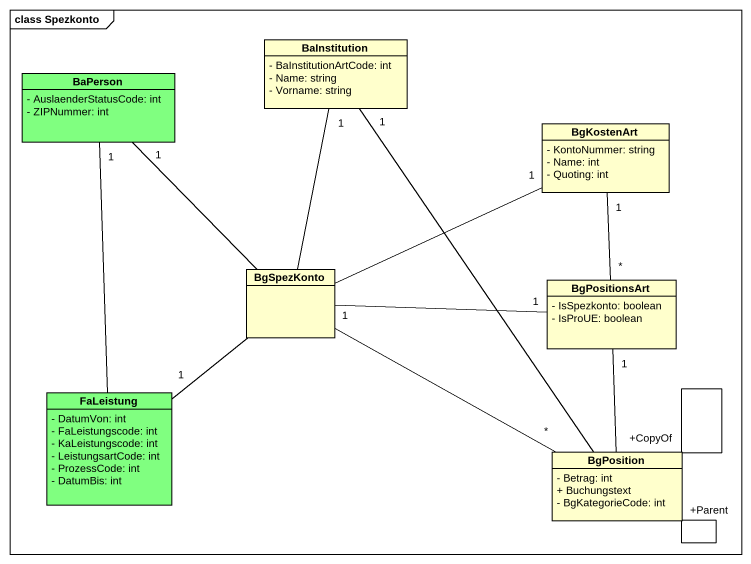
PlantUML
@startuml
mainframe class Spezkonto
hide circle
hide empty members
skinparam classAttributeIconSize 0
class BaInstitution {
  - BaInstitutionArtCode: int
  - Name: string
  - Vorname: string
}
class BaPerson #80FF80 {
  - AuslaenderStatusCode: int
  - ZIPNummer: int
}
class BgKostenArt {
  - KontoNummer: string
  - Name: int
  - Quoting: int
}
class BgSpezKonto
class BgPositionsArt {
  - IsSpezkonto: boolean
  - IsProUE: boolean
}
class FaLeistung #80FF80 {
  - DatumVon: int
  - FaLeistungscode: int
  - KaLeistungscode: int
  - LeistungsartCode: int
  - ProzessCode: int
  - DatumBis: int
}
class BgPosition {
  - Betrag: int
  + Buchungstext
  - BgKategorieCode: int
}
BgKostenArt "1" -- "*" BgPositionsArt
BgSpezKonto -up- "1" BaInstitution
BgSpezKonto -up- "1" BaPerson
BgSpezKonto -right- "1" BgKostenArt
BgSpezKonto -right- "1" BgPositionsArt
BgSpezKonto -- "1" FaLeistung
BgSpezKonto "1" -right- "*" BgPosition
FaLeistung -up- "1" BaPerson
BgPosition -up- "1" BaInstitution
BgPosition -up- "1" BgPositionsArt
BgPosition -- "+Parent" BgPosition
BgPosition -- "+CopyOf" BgPosition
@enduml
